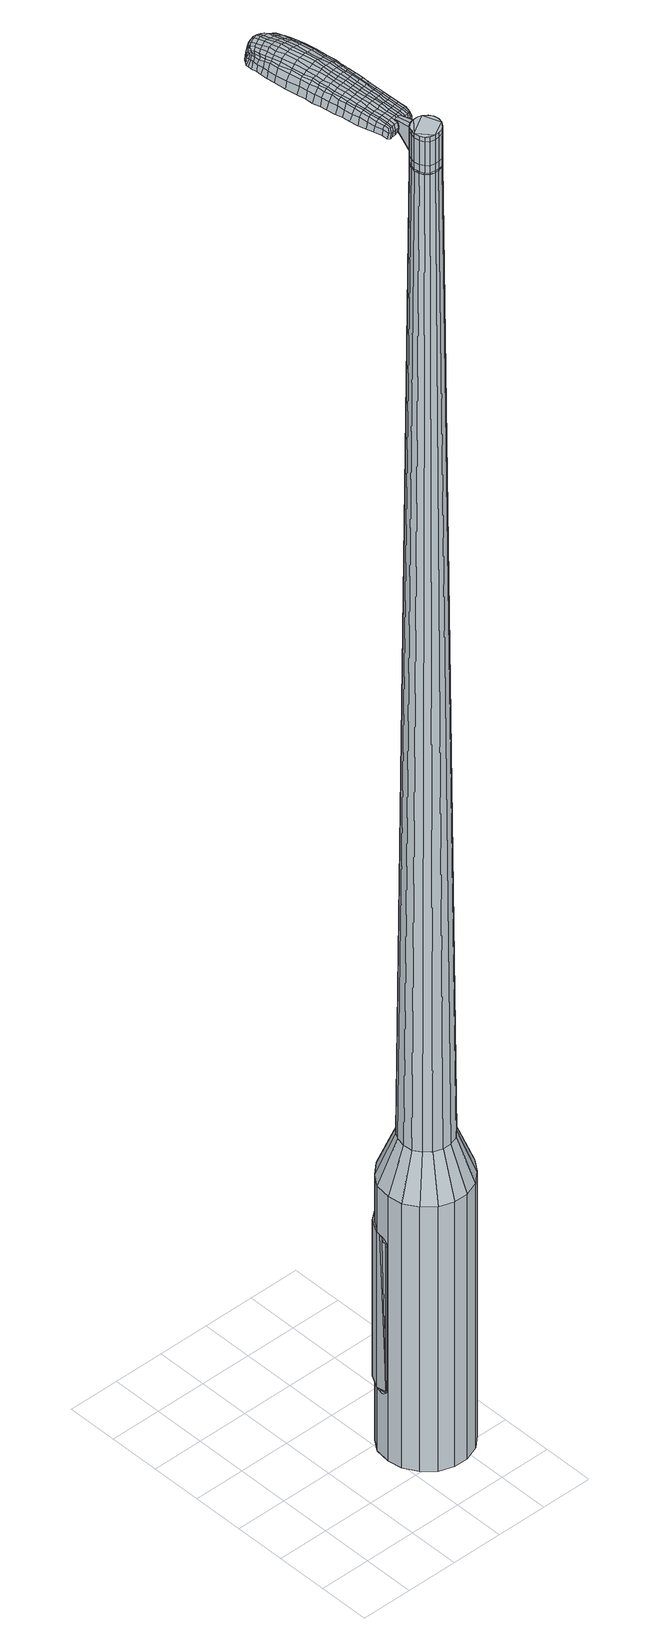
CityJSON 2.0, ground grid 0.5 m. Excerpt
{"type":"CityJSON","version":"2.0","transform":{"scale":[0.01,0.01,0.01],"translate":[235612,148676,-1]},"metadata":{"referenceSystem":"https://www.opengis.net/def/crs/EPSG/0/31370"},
"CityObjects":{
"object1":{"type":"GenericCityObject","attributes":{"cluster":114,"mean_distance_to_centroid":0.199,"new_centroid_x":235613.4,"new_centroid_y":148676.77,"mean_distance_to_camera":5.8,"H1":-5.82,"H2":1.2,"Z_final":111.36,"cluster2":-1,"proj_x":235617.69,"proj_y":148676.03,"id_line":62716,"bearing_l":9.8,"distance":4.35,"orientation":"left","G_obj":99.8},"geometry":[{"type":"MultiSurface","lod":"2","boundaries":[[[0,1,2,3]],[[1,4,5,2]],[[4,6,7,5]],[[6,8,9,7]],[[8,10,11,9]],[[10,12,13,11]],[[12,14,15,13]],[[14,16,17,15]],[[16,18,19,17]],[[18,20,21,19]],[[20,22,23,21]],[[22,24,25,23]],[[24,26,27,25]],[[26,28,29,27]],[[28,30,31,29]],[[30,32,33,31]],[[32,34,35,33]],[[34,0,3,35]],[[36,37,38,39]],[[38,40,41,42]],[[41,43,42]],[[42,44,45,46]],[[45,47,46]],[[46,48,49,50]],[[49,51,50]],[[42,46,50,38]],[[50,52,39,38]],[[53,36,39]],[[2,5,7,35]],[[7,9,11,15]],[[11,13,15]],[[15,17,19,23]],[[19,21,23]],[[23,25,27,31]],[[27,29,31]],[[15,23,31,7]],[[31,33,35,7]],[[3,2,35]],[[1,0,54,55]],[[0,34,56,54]],[[34,32,57,56]],[[32,30,58,57]],[[30,28,59,58]],[[28,26,60,59]],[[26,24,61,60]],[[24,22,62,61]],[[22,20,63,62]],[[20,18,64,63]],[[18,16,65,64]],[[16,14,66,65]],[[14,12,67,66]],[[12,10,68,67]],[[10,8,69,68]],[[8,6,70,69]],[[6,4,71,70]],[[4,1,55,71]],[[55,54,72,73]],[[54,56,74,72]],[[56,57,75,74]],[[57,58,76,75]],[[58,59,77,76]],[[59,60,78,77]],[[60,61,79,78]],[[61,62,80,79]],[[62,63,81,80]],[[63,64,82,81]],[[64,65,83,82]],[[65,66,84,83]],[[66,67,85,84]],[[67,68,86,85]],[[68,69,87,86]],[[69,70,88,87]],[[70,71,89,88]],[[71,55,73,89]],[[72,90,91,92]],[[93,94,90,72]],[[95,96,94,93]],[[97,98,96,95]],[[77,99,98,97]],[[100,101,99,77]],[[102,103,101,100]],[[104,105,103,102]],[[81,106,105,104]],[[82,107,106,81]],[[108,109,107,82]],[[110,111,109,108]],[[112,113,111,110]],[[114,115,113,112]],[[116,117,115,114]],[[118,119,117,116]],[[120,121,119,118]],[[92,91,121,120]],[[122,123,124,125]],[[126,122,125,127]],[[128,126,127,129]],[[130,128,129,131]],[[132,130,131,133]],[[134,132,133,135]],[[136,134,135,137]],[[138,136,137,139]],[[140,138,139,141]],[[142,140,141,143]],[[144,142,143,145]],[[146,144,145,147]],[[148,146,147,149]],[[150,148,149,151]],[[152,150,151,153]],[[154,152,153,155]],[[73,72,92]],[[74,93,72]],[[74,75,95,93]],[[75,76,97,95]],[[76,77,97]],[[78,100,77]],[[78,79,102,100]],[[79,80,104,102]],[[80,81,104]],[[83,108,82]],[[83,84,110,108]],[[84,85,112,110]],[[85,86,114,112]],[[86,87,116,114]],[[87,88,118,116]],[[88,89,120,118]],[[89,73,92,120]],[[156,91,90]],[[156,157,121,91]],[[157,158,119,121]],[[158,159,117,119]],[[159,160,115,117]],[[160,161,113,115]],[[161,162,111,113]],[[162,163,109,111]],[[163,107,109]],[[164,105,106]],[[164,165,103,105]],[[165,166,101,103]],[[166,99,101]],[[167,98,99]],[[167,168,96,98]],[[168,169,94,96]],[[169,90,94]],[[39,52,154,170]],[[156,90,171,155]],[[53,39,170,123]],[[90,169,124,171]],[[36,53,123,122]],[[169,168,125,124]],[[37,36,122,126]],[[168,167,127,125]],[[38,37,126,128]],[[167,99,129,127]],[[40,38,128,130]],[[99,166,131,129]],[[41,40,130,132]],[[166,165,133,131]],[[43,41,132,134]],[[165,164,135,133]],[[42,43,134,136]],[[164,106,137,135]],[[44,42,136,138]],[[106,107,139,137]],[[45,44,138,140]],[[107,163,141,139]],[[47,45,140,142]],[[163,162,143,141]],[[46,47,142,144]],[[162,161,145,143]],[[48,46,144,146]],[[161,160,147,145]],[[49,48,146,148]],[[160,159,149,147]],[[51,49,148,150]],[[159,158,151,149]],[[50,51,150,152]],[[158,157,153,151]],[[52,50,152,154]],[[157,156,155,153]],[[154,155,172,173]],[[155,171,174,172]],[[171,124,175,174]],[[124,123,176,175]],[[123,170,177,176]],[[170,154,173,177]],[[178,179,180,181]],[[182,178,181,183]],[[178,182,184,185]],[[179,178,185,186]],[[187,188,189,190]],[[191,187,190,192]],[[187,191,193,194]],[[188,187,194,195]],[[196,197,198,199]],[[200,196,199,201]],[[196,200,202,203]],[[197,196,203,204]],[[205,206,207,208]],[[209,205,208,210]],[[205,209,211,212]],[[206,205,212,213]],[[214,215,216,217]],[[218,214,217,219]],[[214,218,220,221]],[[215,214,221,222]],[[223,224,225,226]],[[227,223,226,228]],[[223,227,229,230]],[[224,223,230,231]],[[232,233,234,235]],[[224,232,235,225]],[[232,224,231,236]],[[233,232,236,237]],[[238,239,240,241]],[[233,238,241,234]],[[238,233,237,242]],[[239,238,242,243]],[[244,182,183,245]],[[239,244,245,240]],[[244,239,243,246]],[[182,244,246,184]],[[247,248,249,250]],[[251,247,250,252]],[[247,251,253,254]],[[248,247,254,255]],[[256,257,258,259]],[[248,256,259,249]],[[256,248,255,260]],[[257,256,260,261]],[[262,263,264,265]],[[257,262,265,258]],[[262,257,261,266]],[[263,262,266,267]],[[268,269,270,271]],[[263,268,271,264]],[[268,263,267,272]],[[269,268,272,273]],[[274,179,186,275]],[[269,274,275,270]],[[274,269,273,276]],[[179,274,276,180]],[[277,278,279,280]],[[281,277,280,282]],[[277,281,283,284]],[[278,277,284,285]],[[286,287,288,289]],[[278,286,289,279]],[[286,278,285,290]],[[287,286,290,291]],[[292,293,294,295]],[[287,292,295,288]],[[292,287,291,296]],[[293,292,296,297]],[[298,191,192,299]],[[293,298,299,294]],[[298,293,297,300]],[[191,298,300,193]],[[301,302,303,304]],[[305,301,304,306]],[[301,305,307,308]],[[302,301,308,309]],[[310,311,312,313]],[[302,310,313,303]],[[310,302,309,314]],[[311,310,314,315]],[[316,317,318,319]],[[311,316,319,312]],[[316,311,315,320]],[[317,316,320,321]],[[322,323,324,325]],[[317,322,325,318]],[[322,317,321,326]],[[323,322,326,327]],[[328,188,195,329]],[[323,328,329,324]],[[328,323,327,330]],[[188,328,330,189]],[[331,217,216,332]],[[333,331,332,334]],[[331,333,335,336]],[[217,331,336,219]],[[337,333,334,338]],[[339,337,338,340]],[[337,339,341,342]],[[333,337,342,335]],[[343,339,340,344]],[[345,343,344,346]],[[343,345,347,348]],[[339,343,348,341]],[[349,345,346,350]],[[351,349,350,352]],[[349,351,353,354]],[[345,349,354,347]],[[355,351,352,356]],[[206,355,356,207]],[[355,206,213,357]],[[351,355,357,353]],[[358,359,204,203]],[[360,358,203,202]],[[358,360,361,362]],[[359,358,362,363]],[[364,365,363,362]],[[366,364,362,361]],[[364,366,367,368]],[[365,364,368,369]],[[370,371,369,368]],[[372,370,368,367]],[[370,372,373,374]],[[371,370,374,375]],[[376,377,375,374]],[[378,376,374,373]],[[376,378,211,209]],[[377,376,209,210]],[[379,380,381,382]],[[281,379,382,283]],[[379,281,282,383]],[[380,379,383,384]],[[385,200,201,386]],[[380,385,386,381]],[[385,380,384,387]],[[200,385,387,202]],[[388,389,390,391]],[[227,388,391,229]],[[388,227,228,392]],[[389,388,392,393]],[[394,395,396,397]],[[389,394,397,390]],[[394,389,393,398]],[[395,394,398,399]],[[400,197,204,401]],[[395,400,401,396]],[[400,395,399,402]],[[197,400,402,198]],[[403,404,405,406]],[[185,403,406,186]],[[403,185,184,407]],[[404,403,407,408]],[[409,410,411,412]],[[404,409,412,405]],[[409,404,408,413]],[[410,409,413,414]],[[415,208,207,416]],[[410,415,416,411]],[[415,410,414,417]],[[208,415,417,210]],[[418,419,420,421]],[[190,418,421,192]],[[418,190,189,422]],[[419,418,422,423]],[[424,212,211,425]],[[419,424,425,420]],[[424,419,423,426]],[[212,424,426,213]],[[427,428,429,430]],[[305,427,430,307]],[[427,305,306,431]],[[428,427,431,432]],[[433,218,219,434]],[[428,433,434,429]],[[433,428,432,435]],[[218,433,435,220]],[[436,437,438,439]],[[251,436,439,253]],[[436,251,252,440]],[[437,436,440,441]],[[442,443,444,445]],[[437,442,445,438]],[[442,437,441,446]],[[443,442,446,447]],[[448,215,222,449]],[[443,448,449,444]],[[448,443,447,450]],[[215,448,450,216]],[[451,452,441,440]],[[250,451,440,252]],[[451,250,249,453]],[[452,451,453,454]],[[455,456,447,446]],[[452,455,446,441]],[[455,452,454,457]],[[456,455,457,458]],[[459,332,216,450]],[[456,459,450,447]],[[459,456,458,460]],[[332,459,460,334]],[[461,462,463,464]],[[308,461,464,309]],[[461,308,307,430]],[[462,461,430,429]],[[465,336,335,466]],[[462,465,466,463]],[[465,462,429,434]],[[336,465,434,219]],[[467,468,454,453]],[[259,467,453,249]],[[467,259,258,469]],[[468,467,469,470]],[[471,472,458,457]],[[468,471,457,454]],[[471,468,470,473]],[[472,471,473,474]],[[475,338,334,460]],[[472,475,460,458]],[[475,472,474,476]],[[338,475,476,340]],[[477,478,479,480]],[[314,477,480,315]],[[477,314,309,464]],[[478,477,464,463]],[[481,342,341,482]],[[478,481,482,479]],[[481,478,463,466]],[[342,481,466,335]],[[483,484,470,469]],[[265,483,469,258]],[[483,265,264,485]],[[484,483,485,486]],[[487,488,474,473]],[[484,487,473,470]],[[487,484,486,489]],[[488,487,489,490]],[[491,344,340,476]],[[488,491,476,474]],[[491,488,490,492]],[[344,491,492,346]],[[493,494,495,496]],[[320,493,496,321]],[[493,320,315,480]],[[494,493,480,479]],[[497,348,347,498]],[[494,497,498,495]],[[497,494,479,482]],[[348,497,482,341]],[[499,500,486,485]],[[271,499,485,264]],[[499,271,270,501]],[[500,499,501,502]],[[503,504,490,489]],[[500,503,489,486]],[[503,500,502,505]],[[504,503,505,506]],[[507,350,346,492]],[[504,507,492,490]],[[507,504,506,508]],[[350,507,508,352]],[[509,510,511,512]],[[326,509,512,327]],[[509,326,321,496]],[[510,509,496,495]],[[513,354,353,514]],[[510,513,514,511]],[[513,510,495,498]],[[354,513,498,347]],[[515,516,502,501]],[[275,515,501,270]],[[515,275,186,406]],[[516,515,406,405]],[[517,518,506,505]],[[516,517,505,502]],[[517,516,405,412]],[[518,517,412,411]],[[519,356,352,508]],[[518,519,508,506]],[[519,518,411,416]],[[356,519,416,207]],[[520,521,423,422]],[[330,520,422,189]],[[520,330,327,512]],[[521,520,512,511]],[[522,357,213,426]],[[521,522,426,423]],[[522,521,511,514]],[[357,522,514,353]],[[523,524,384,383]],[[280,523,383,282]],[[523,280,279,525]],[[524,523,525,526]],[[527,360,202,387]],[[524,527,387,384]],[[527,524,526,528]],[[360,527,528,361]],[[529,530,531,532]],[[230,529,532,231]],[[529,230,229,391]],[[530,529,391,390]],[[533,534,535,536]],[[530,533,536,531]],[[533,530,390,397]],[[534,533,397,396]],[[537,359,363,538]],[[534,537,538,535]],[[537,534,396,401]],[[359,537,401,204]],[[539,540,526,525]],[[289,539,525,279]],[[539,289,288,541]],[[540,539,541,542]],[[543,366,361,528]],[[540,543,528,526]],[[543,540,542,544]],[[366,543,544,367]],[[545,546,547,548]],[[236,545,548,237]],[[545,236,231,532]],[[546,545,532,531]],[[549,550,551,552]],[[546,549,552,547]],[[549,546,531,536]],[[550,549,536,535]],[[553,365,369,554]],[[550,553,554,551]],[[553,550,535,538]],[[365,553,538,363]],[[555,556,542,541]],[[295,555,541,288]],[[555,295,294,557]],[[556,555,557,558]],[[559,372,367,544]],[[556,559,544,542]],[[559,556,558,560]],[[372,559,560,373]],[[561,562,563,564]],[[242,561,564,243]],[[561,242,237,548]],[[562,561,548,547]],[[565,566,567,568]],[[562,565,568,563]],[[565,562,547,552]],[[566,565,552,551]],[[569,371,375,570]],[[566,569,570,567]],[[569,566,551,554]],[[371,569,554,369]],[[571,572,558,557]],[[299,571,557,294]],[[571,299,192,421]],[[572,571,421,420]],[[573,378,373,560]],[[572,573,560,558]],[[573,572,420,425]],[[378,573,425,211]],[[574,575,408,407]],[[246,574,407,184]],[[574,246,243,564]],[[575,574,564,563]],[[576,577,414,413]],[[575,576,413,408]],[[576,575,563,568]],[[577,576,568,567]],[[578,377,210,417]],[[577,578,417,414]],[[578,577,567,570]],[[377,578,570,375]],[[579,580,581,582]],[[582,581,583,584]],[[585,583,581,586]],[[586,581,580,587]],[[588,589,590,591]],[[591,590,592,593]],[[594,592,590,595]],[[595,590,589,596]],[[597,598,599,600]],[[600,599,601,602]],[[603,601,599,604]],[[604,599,598,605]],[[606,607,608,609]],[[609,608,610,611]],[[612,610,608,613]],[[613,608,607,614]],[[615,616,617,618]],[[618,617,619,620]],[[621,619,617,622]],[[622,617,616,623]],[[624,625,626,627]],[[627,626,628,629]],[[630,628,626,631]],[[631,626,625,632]],[[633,634,635,636]],[[636,635,625,624]],[[632,625,635,637]],[[637,635,634,638]],[[639,640,641,642]],[[642,641,634,633]],[[638,634,641,643]],[[643,641,640,644]],[[584,583,645,646]],[[646,645,640,639]],[[644,640,645,647]],[[647,645,583,585]],[[648,649,650,651]],[[651,650,652,653]],[[654,652,650,655]],[[655,650,649,656]],[[657,658,659,660]],[[660,659,649,648]],[[656,649,659,661]],[[661,659,658,662]],[[663,664,665,666]],[[666,665,658,657]],[[662,658,665,667]],[[667,665,664,668]],[[669,670,671,672]],[[672,671,664,663]],[[668,664,671,673]],[[673,671,670,674]],[[587,580,675,676]],[[676,675,670,669]],[[674,670,675,677]],[[677,675,580,579]],[[678,679,680,681]],[[681,680,682,683]],[[684,682,680,685]],[[685,680,679,686]],[[687,688,689,690]],[[690,689,679,678]],[[686,679,689,691]],[[691,689,688,692]],[[693,694,695,696]],[[696,695,688,687]],[[692,688,695,697]],[[697,695,694,698]],[[593,592,699,700]],[[700,699,694,693]],[[698,694,699,701]],[[701,699,592,594]],[[702,703,704,705]],[[705,704,706,707]],[[708,706,704,709]],[[709,704,703,710]],[[711,712,713,714]],[[714,713,703,702]],[[710,703,713,715]],[[715,713,712,716]],[[717,718,719,720]],[[720,719,712,711]],[[716,712,719,721]],[[721,719,718,722]],[[723,724,725,726]],[[726,725,718,717]],[[722,718,725,727]],[[727,725,724,728]],[[596,589,729,730]],[[730,729,724,723]],[[728,724,729,731]],[[731,729,589,588]],[[615,618,732,733]],[[733,732,734,735]],[[736,734,732,737]],[[737,732,618,620]],[[735,734,738,739]],[[739,738,740,741]],[[742,740,738,743]],[[743,738,734,736]],[[741,740,744,745]],[[745,744,746,747]],[[748,746,744,749]],[[749,744,740,742]],[[747,746,750,751]],[[751,750,752,753]],[[754,752,750,755]],[[755,750,746,748]],[[753,752,756,757]],[[757,756,607,606]],[[614,607,756,758]],[[758,756,752,754]],[[605,759,760,604]],[[604,760,761,603]],[[762,761,760,763]],[[763,760,759,764]],[[764,765,766,763]],[[763,766,767,762]],[[768,767,766,769]],[[769,766,765,770]],[[770,771,772,769]],[[769,772,773,768]],[[774,773,772,775]],[[775,772,771,776]],[[776,777,778,775]],[[775,778,779,774]],[[612,779,778,610]],[[610,778,777,611]],[[780,781,782,783]],[[783,782,682,684]],[[683,682,782,784]],[[784,782,781,785]],[[602,601,786,787]],[[787,786,781,780]],[[785,781,786,788]],[[788,786,601,603]],[[789,790,791,792]],[[792,791,628,630]],[[629,628,791,793]],[[793,791,790,794]],[[795,796,797,798]],[[798,797,790,789]],[[794,790,797,799]],[[799,797,796,800]],[[605,598,801,802]],[[802,801,796,795]],[[800,796,801,803]],[[803,801,598,597]],[[804,805,806,807]],[[807,806,586,587]],[[585,586,806,808]],[[808,806,805,809]],[[810,811,812,813]],[[813,812,805,804]],[[809,805,812,814]],[[814,812,811,815]],[[606,609,816,817]],[[817,816,811,810]],[[815,811,816,818]],[[818,816,609,611]],[[819,820,821,822]],[[822,821,591,593]],[[588,591,821,823]],[[823,821,820,824]],[[612,613,825,826]],[[826,825,820,819]],[[824,820,825,827]],[[827,825,613,614]],[[828,829,706,830]],[[830,706,708]],[[707,706,831]],[[831,706,829,832]],[[620,619,833,834]],[[834,833,829,828]],[[832,829,833,835]],[[835,833,619,621]],[[836,837,838,839]],[[839,838,652,654]],[[653,652,838,840]],[[838,837,840]],[[841,842,843,844]],[[844,843,837,836]],[[840,837,843,845]],[[845,843,842,846]],[[623,616,847,848]],[[848,847,842,841]],[[846,842,847,849]],[[849,847,616,615]],[[840,850,651,653]],[[648,651,850,851]],[[846,852,853,845]],[[845,853,850,840]],[[851,850,853,854]],[[854,853,852,855]],[[615,733,856,849]],[[849,856,852,846]],[[855,852,856,857]],[[857,856,733,735]],[[858,859,860,861]],[[861,860,709,710]],[[708,709,860,830]],[[830,860,859,828]],[[736,737,862,863]],[[863,862,859,858]],[[828,859,862,834]],[[834,862,737,620]],[[864,865,851]],[[851,865,660,648]],[[657,660,865,866]],[[866,865,864,867]],[[855,868,869,854]],[[854,869,864,851]],[[867,864,869,870]],[[870,869,868,871]],[[735,739,872,857]],[[857,872,868,855]],[[871,868,872,873]],[[873,872,739,741]],[[874,875,876,877]],[[877,876,715,716]],[[710,715,876,861]],[[861,876,875,858]],[[742,743,878,879]],[[879,878,875,874]],[[858,875,878,863]],[[863,878,743,736]],[[867,880,881,866]],[[866,881,666,657]],[[663,666,881,882]],[[882,881,880,883]],[[871,884,885,870]],[[870,885,880,867]],[[883,880,885,886]],[[886,885,884,887]],[[741,745,888,873]],[[873,888,884,871]],[[887,884,888,889]],[[889,888,745,747]],[[890,891,892,893]],[[893,892,721,722]],[[716,721,892,877]],[[877,892,891,874]],[[748,749,894,895]],[[895,894,891,890]],[[874,891,894,879]],[[879,894,749,742]],[[883,896,897,882]],[[882,897,672,663]],[[669,672,897,898]],[[898,897,896,899]],[[887,900,901,886]],[[886,901,896,883]],[[899,896,901,902]],[[902,901,900,903]],[[747,751,904,889]],[[889,904,900,887]],[[903,900,904,905]],[[905,904,751,753]],[[906,907,908,909]],[[909,908,727,728]],[[722,727,908,893]],[[893,908,907,890]],[[754,755,910,911]],[[911,910,907,906]],[[890,907,910,895]],[[895,910,755,748]],[[899,912,913,898]],[[898,913,676,669]],[[587,676,913,807]],[[807,913,912,804]],[[903,914,915,902]],[[902,915,912,899]],[[804,912,915,813]],[[813,915,914,810]],[[753,757,916,905]],[[905,916,914,903]],[[810,914,916,817]],[[817,916,757,606]],[[824,917,918,823]],[[823,918,731,588]],[[728,731,918,909]],[[909,918,917,906]],[[614,758,919,827]],[[827,919,917,824]],[[906,917,919,911]],[[911,919,758,754]],[[785,920,921,784]],[[784,921,681,683]],[[678,681,921,922]],[[922,921,920,923]],[[603,761,924,788]],[[788,924,920,785]],[[923,920,924,925]],[[925,924,761,762]],[[926,927,928,929]],[[929,928,631,632]],[[630,631,928,792]],[[792,928,927,789]],[[930,931,932,933]],[[933,932,927,926]],[[789,927,932,798]],[[798,932,931,795]],[[764,759,934,935]],[[935,934,931,930]],[[795,931,934,802]],[[802,934,759,605]],[[923,936,937,922]],[[922,937,690,678]],[[687,690,937,938]],[[938,937,936,939]],[[762,767,940,925]],[[925,940,936,923]],[[939,936,940,941]],[[941,940,767,768]],[[942,943,944,945]],[[945,944,637,638]],[[632,637,944,929]],[[929,944,943,926]],[[946,947,948,949]],[[949,948,943,942]],[[926,943,948,933]],[[933,948,947,930]],[[770,765,950,951]],[[951,950,947,946]],[[930,947,950,935]],[[935,950,765,764]],[[939,952,953,938]],[[938,953,696,687]],[[693,696,953,954]],[[954,953,952,955]],[[768,773,956,941]],[[941,956,952,939]],[[955,952,956,957]],[[957,956,773,774]],[[958,959,960,961]],[[961,960,643,644]],[[638,643,960,945]],[[945,960,959,942]],[[962,963,964,965]],[[965,964,959,958]],[[942,959,964,949]],[[949,964,963,946]],[[776,771,966,967]],[[967,966,963,962]],[[946,963,966,951]],[[951,966,771,770]],[[955,968,969,954]],[[954,969,700,693]],[[593,700,969,822]],[[822,969,968,819]],[[774,779,970,957]],[[957,970,968,955]],[[819,968,970,826]],[[826,970,779,612]],[[809,971,972,808]],[[808,972,647,585]],[[644,647,972,961]],[[961,972,971,958]],[[815,973,974,814]],[[814,974,971,809]],[[958,971,974,965]],[[965,974,973,962]],[[611,777,975,818]],[[818,975,973,815]],[[962,973,975,967]],[[967,975,777,776]],[[579,582,181,180]],[[582,584,183,181]],[[594,595,194,193]],[[595,596,195,194]],[[597,600,199,198]],[[600,602,201,199]],[[621,622,221,220]],[[622,623,222,221]],[[624,627,226,225]],[[627,629,228,226]],[[633,636,235,234]],[[636,624,225,235]],[[639,642,241,240]],[[642,633,234,241]],[[584,646,245,183]],[[646,639,240,245]],[[654,655,254,253]],[[655,656,255,254]],[[656,661,260,255]],[[661,662,261,260]],[[662,667,266,261]],[[667,668,267,266]],[[668,673,272,267]],[[673,674,273,272]],[[674,677,276,273]],[[677,579,180,276]],[[684,685,284,283]],[[685,686,285,284]],[[686,691,290,285]],[[691,692,291,290]],[[692,697,296,291]],[[697,698,297,296]],[[698,701,300,297]],[[701,594,193,300]],[[702,705,304,303]],[[705,707,306,304]],[[711,714,313,312]],[[714,702,303,313]],[[717,720,319,318]],[[720,711,312,319]],[[723,726,325,324]],[[726,717,318,325]],[[596,730,329,195]],[[730,723,324,329]],[[780,783,382,381]],[[783,684,283,382]],[[602,787,386,201]],[[787,780,381,386]],[[629,793,392,228]],[[793,794,393,392]],[[794,799,398,393]],[[799,800,399,398]],[[800,803,402,399]],[[803,597,198,402]],[[707,831,431,306]],[[831,832,432,431]],[[832,835,435,432]],[[835,621,220,435]],[[836,839,439,438]],[[839,654,253,439]],[[841,844,445,444]],[[844,836,438,445]],[[623,848,449,222]],[[848,841,444,449]],[[976,977,978,979]],[[980,981,979,978]],[[982,983,984,985]],[[986,987,988,989]],[[977,990,991,978]],[[992,980,978,991]],[[993,982,985,994]],[[995,996,987,986]],[[990,997,998,991]],[[998,999,992,991]],[[1000,993,994,1001]],[[1002,996,995,1003]],[[997,1004,1005,998]],[[1005,1006,999,998]],[[1007,1000,1001,1008]],[[1009,1002,1003,1010]],[[1011,1012,1013,1014]],[[1015,1016,1012,1011]],[[1015,1017,1018,1016]],[[1017,1019,1020,1018]],[[1021,1022,1023,1024]],[[1025,1026,1022,1021]],[[1027,1028,1026,1025]],[[1029,1030,1028,1027]],[[1024,1013,1012,1021]],[[1021,1012,1016,1025]],[[1016,1018,1027,1025]],[[1018,1020,1029,1027]],[[985,984,981,980]],[[994,985,980,992]],[[999,1001,994,992]],[[1006,1008,1001,999]],[[986,989,983,982]],[[995,986,982,993]],[[1003,995,993,1000]],[[1010,1003,1000,1007]],[[987,1011,1014,988]],[[996,1015,1011,987]],[[1017,1015,996,1002]],[[1019,1017,1002,1009]],[[1031,1032,1033,1034]],[[1033,1035,1036,1037]],[[1033,1037,1038,1039]],[[1033,1039,1034]],[[1040,1031,1034,1041]],[[1042,1041,1034,1043]],[[1044,1043,1034]],[[1045,1033,1032,1046]],[[1047,1045,1046,1048]],[[1049,1047,1048,1050]],[[1051,1049,1050,1052]],[[1053,1051,1052,1054]],[[1054,1055,1056,1057]],[[1054,1057,1058,1059]],[[1054,1059,1060,1061]],[[1060,1062,1063,1064]],[[1060,1064,1065,1066]],[[1060,1066,1061]],[[1054,1061,1053]],[[1067,1068,1032,1031]],[[1069,1070,1035,1033]],[[1071,1072,1044,1034]],[[1068,1073,1046,1032]],[[1074,1069,1033,1045]],[[1073,1075,1048,1046]],[[1076,1074,1045,1047]],[[1075,1077,1050,1048]],[[1078,1076,1047,1049]],[[1077,1079,1052,1050]],[[1080,1078,1049,1051]],[[1079,1081,1054,1052]],[[1082,1080,1051,1053]],[[1081,1083,1055,1054]],[[1084,1085,1062,1060]],[[1086,1082,1053,1061]],[[1056,1055,1083,1087]],[[1057,1056,1087,1088]],[[1058,1057,1088,1089]],[[1059,1058,1089,1090]],[[1060,1059,1090,1084]],[[1091,1067,1031,1040]],[[1092,1091,1040,1041]],[[1093,1092,1041,1042]],[[1094,1093,1042,1043]],[[1072,1094,1043,1044]],[[1036,1035,1070,1095]],[[1063,1062,1085,1096]],[[1037,1036,1095,1097]],[[1038,1037,1097,1098]],[[1039,1038,1098,1099]],[[1034,1039,1099,1071]],[[1064,1063,1096,1100]],[[1065,1064,1100,1101]],[[1066,1065,1101,1102]],[[1061,1066,1102,1086]]]}]}
},
"vertices":[
[131,120,384],[146,120,384],[146,120,96],[131,120,96],[159,115,384],[159,115,96],[171,105,384],[171,105,96],[178,92,384],[178,92,96],[180,78,384],[180,78,96],[178,63,384],[178,63,96],[170,51,384],[170,51,96],[159,41,384],[159,41,96],[145,36,384],[145,36,96],[131,36,384],[131,36,96],[117,41,384],[117,41,96],[106,51,384],[106,51,96],[98,64,384],[98,64,96],[96,78,384],[96,78,96],[98,93,384],[98,93,96],[106,105,384],[106,105,96],[117,115,384],[117,115,96],[128,87,1524],[126,83,1524],[125,78,1524],[136,91,1524],[126,73,1524],[128,69,1524],[136,65,1524],[131,66,1524],[140,65,1524],[145,66,1524],[151,73,1524],[148,69,1524],[152,78,1524],[151,83,1524],[145,90,1524],[149,87,1524],[141,91,1524],[131,90,1524],[134,103,429],[143,103,429],[126,100,429],[119,94,429],[115,87,429],[113,78,429],[114,69,429],[119,62,429],[125,56,429],[134,53,429],[142,53,429],[151,56,429],[157,62,429],[162,69,429],[163,78,429],[162,87,429],[158,94,429],[151,100,429],[136,91,1483],[141,91,1483],[131,90,1483],[128,87,1483],[126,83,1483],[125,78,1483],[126,73,1483],[128,69,1483],[131,66,1483],[136,65,1483],[140,65,1483],[145,66,1483],[148,69,1483],[151,73,1483],[152,78,1483],[151,83,1483],[149,87,1483],[145,90,1483],[136,91,1485],[140,91,1485],[140,91,1483],[132,89,1483],[132,89,1485],[128,86,1483],[128,86,1485],[126,82,1483],[126,82,1485],[125,78,1485],[126,74,1483],[126,74,1485],[128,70,1483],[128,70,1485],[132,67,1483],[132,67,1485],[136,65,1485],[140,65,1485],[145,67,1483],[145,67,1485],[148,70,1483],[148,70,1485],[150,74,1483],[150,74,1485],[151,78,1483],[151,78,1485],[150,82,1483],[150,82,1485],[148,86,1483],[148,86,1485],[145,89,1483],[145,89,1485],[128,87,1519],[131,90,1519],[131,90,1493],[128,87,1493],[126,83,1519],[126,83,1493],[125,78,1519],[125,78,1493],[126,73,1519],[126,73,1493],[128,69,1519],[128,69,1493],[131,66,1519],[131,66,1493],[136,65,1519],[136,65,1493],[140,65,1519],[140,65,1493],[145,66,1519],[145,66,1493],[148,69,1519],[148,69,1493],[151,73,1519],[151,73,1493],[152,78,1519],[152,78,1493],[151,83,1519],[151,83,1493],[149,87,1519],[149,87,1493],[145,90,1519],[145,90,1493],[141,91,1519],[141,91,1493],[141,91,1485],[145,90,1485],[149,87,1485],[151,83,1485],[152,78,1485],[151,73,1485],[148,69,1485],[145,66,1485],[131,66,1485],[128,69,1485],[126,73,1485],[126,83,1485],[128,87,1485],[131,90,1485],[136,91,1519],[136,91,1493],[136,110,1513],[136,110,1518],[133,110,1513],[130,109,1513],[130,109,1518],[133,110,1518],[139,186,1519],[140,179,1518],[142,181,1509],[141,188,1510],[138,195,1519],[139,196,1510],[137,193,1526],[138,185,1525],[139,178,1525],[101,180,1519],[103,173,1518],[105,172,1525],[103,179,1525],[100,188,1519],[101,188,1526],[98,189,1510],[100,181,1510],[101,174,1509],[106,255,1519],[110,256,1519],[110,256,1513],[106,256,1513],[102,253,1519],[102,254,1513],[103,252,1524],[106,253,1524],[110,254,1524],[119,182,1530],[120,175,1529],[123,175,1529],[122,183,1530],[117,191,1531],[121,192,1531],[113,190,1530],[115,181,1530],[117,174,1529],[133,102,1512],[135,103,1512],[135,104,1517],[133,104,1517],[130,102,1512],[130,103,1517],[129,103,1506],[133,103,1506],[135,104,1506],[128,244,1519],[129,241,1519],[130,242,1512],[129,245,1512],[127,246,1518],[128,247,1512],[126,246,1522],[127,244,1523],[128,240,1524],[130,236,1519],[132,231,1519],[133,232,1512],[131,238,1512],[129,236,1524],[130,230,1525],[133,225,1519],[134,217,1519],[136,219,1511],[134,227,1511],[132,224,1526],[133,216,1526],[136,206,1519],[138,208,1510],[135,205,1526],[148,113,1513],[147,120,1513],[146,119,1518],[147,112,1517],[148,107,1512],[147,108,1516],[149,108,1506],[149,114,1507],[148,121,1507],[146,128,1514],[145,135,1515],[144,134,1520],[145,127,1519],[147,129,1507],[146,136,1507],[144,143,1515],[144,150,1516],[142,149,1522],[143,141,1521],[146,144,1508],[145,151,1508],[143,157,1517],[142,165,1517],[141,163,1524],[142,156,1523],[144,159,1508],[143,166,1509],[141,172,1518],[140,171,1524],[142,173,1509],[93,239,1519],[93,236,1519],[94,235,1524],[94,239,1523],[93,241,1518],[94,241,1522],[91,242,1512],[91,240,1512],[91,236,1512],[93,231,1519],[94,225,1519],[95,225,1525],[94,230,1524],[92,231,1512],[92,226,1512],[94,219,1519],[95,211,1519],[97,211,1526],[96,219,1526],[93,220,1511],[94,212,1511],[97,200,1519],[99,199,1526],[96,201,1510],[118,108,1513],[116,115,1513],[115,116,1507],[117,108,1507],[119,102,1512],[118,103,1506],[120,103,1516],[119,107,1517],[117,114,1518],[114,122,1514],[113,130,1515],[111,130,1507],[113,123,1507],[116,122,1519],[114,129,1520],[111,137,1515],[109,144,1516],[108,145,1508],[109,138,1508],[113,136,1521],[111,144,1522],[108,151,1517],[106,159,1517],[104,160,1509],[106,152,1508],[109,151,1523],[108,158,1524],[104,166,1518],[103,167,1509],[106,165,1524],[132,109,1519],[134,109,1519],[130,116,1520],[133,117,1520],[128,116,1520],[129,109,1519],[129,124,1522],[132,124,1522],[128,131,1523],[131,131,1523],[125,131,1523],[126,123,1521],[127,138,1524],[129,139,1524],[125,146,1525],[128,146,1525],[122,145,1525],[123,138,1524],[124,153,1526],[127,153,1526],[123,160,1527],[126,161,1527],[119,160,1527],[121,152,1526],[121,167,1528],[124,168,1528],[118,167,1528],[107,250,1527],[111,251,1527],[103,249,1526],[104,244,1527],[108,246,1528],[111,247,1528],[109,240,1529],[112,240,1529],[105,238,1528],[106,231,1530],[110,232,1530],[114,233,1530],[111,225,1531],[115,226,1531],[107,224,1530],[109,215,1531],[113,216,1531],[116,217,1531],[115,204,1531],[119,204,1531],[111,203,1531],[93,244,1518],[95,246,1519],[94,247,1513],[92,244,1513],[94,242,1523],[96,245,1523],[98,250,1519],[98,251,1513],[99,248,1524],[126,248,1518],[124,250,1518],[123,249,1523],[125,247,1523],[127,249,1513],[124,251,1513],[121,252,1519],[117,254,1519],[117,253,1524],[121,251,1523],[121,253,1513],[117,255,1513],[114,255,1519],[114,254,1524],[113,256,1513],[137,184,1528],[135,184,1528],[136,177,1528],[137,177,1527],[135,193,1528],[133,193,1529],[132,184,1529],[129,183,1530],[130,176,1529],[133,177,1528],[131,193,1529],[127,192,1530],[125,183,1530],[126,176,1529],[124,192,1531],[105,179,1528],[107,180,1529],[105,188,1529],[103,188,1528],[106,172,1527],[108,173,1528],[111,180,1529],[109,189,1530],[112,173,1528],[121,101,1512],[123,101,1512],[123,102,1517],[121,102,1517],[120,101,1506],[122,102,1506],[126,101,1512],[126,103,1517],[126,102,1506],[147,105,1512],[146,105,1512],[146,106,1506],[148,106,1506],[146,106,1517],[145,106,1517],[143,104,1512],[141,104,1512],[141,105,1506],[144,105,1506],[143,105,1517],[140,105,1517],[138,103,1512],[138,104,1506],[138,105,1517],[146,111,1519],[144,111,1519],[145,119,1520],[143,118,1520],[142,111,1519],[139,110,1519],[141,118,1520],[138,118,1520],[137,110,1519],[136,117,1520],[120,107,1519],[122,107,1519],[121,115,1520],[119,114,1520],[125,108,1519],[124,115,1520],[144,126,1521],[142,126,1521],[143,134,1522],[141,133,1522],[140,125,1521],[137,125,1521],[139,133,1522],[136,132,1523],[134,125,1522],[133,132,1523],[117,122,1521],[119,122,1521],[118,129,1522],[116,129,1522],[122,123,1521],[121,130,1522],[142,141,1523],[140,141,1523],[141,148,1524],[139,148,1524],[138,140,1523],[135,140,1524],[137,148,1525],[134,147,1525],[132,139,1524],[131,147,1525],[114,136,1523],[116,137,1523],[115,144,1524],[112,144,1524],[120,137,1524],[118,144,1525],[140,156,1525],[138,155,1525],[139,163,1526],[137,163,1526],[136,155,1526],[133,154,1526],[135,162,1527],[132,162,1527],[130,154,1526],[129,161,1527],[111,151,1525],[113,151,1525],[111,158,1526],[109,158,1526],[117,152,1526],[115,159,1527],[138,170,1527],[136,170,1527],[134,169,1527],[131,169,1528],[128,169,1528],[108,165,1527],[110,165,1527],[114,166,1528],[95,240,1525],[96,242,1525],[95,237,1526],[97,239,1526],[99,246,1526],[100,242,1527],[125,245,1525],[124,246,1525],[125,243,1526],[126,241,1525],[121,248,1525],[118,250,1526],[119,246,1527],[122,244,1526],[114,251,1526],[115,247,1527],[96,231,1526],[97,233,1527],[96,225,1527],[98,227,1528],[101,236,1528],[102,229,1529],[128,236,1526],[126,237,1527],[127,231,1528],[129,230,1527],[123,239,1527],[120,240,1528],[121,233,1529],[124,232,1528],[116,240,1528],[117,233,1530],[97,219,1528],[99,220,1529],[98,211,1528],[101,212,1529],[103,222,1529],[104,214,1530],[130,224,1528],[128,225,1528],[130,217,1529],[132,216,1528],[126,226,1529],[122,226,1530],[124,217,1530],[127,217,1530],[119,226,1530],[120,217,1531],[101,199,1529],[103,200,1529],[107,202,1530],[134,205,1528],[132,205,1529],[129,205,1530],[125,205,1530],[122,205,1531],[140,180,1509],[138,179,1518],[137,186,1518],[139,187,1509],[136,194,1519],[137,196,1510],[135,193,1525],[136,185,1525],[137,178,1525],[106,173,1525],[105,173,1518],[103,180,1518],[105,179,1525],[102,189,1519],[103,188,1525],[100,190,1510],[102,181,1509],[103,174,1509],[110,254,1513],[110,253,1519],[107,253,1519],[107,254,1513],[103,251,1519],[103,252,1513],[104,250,1524],[107,251,1524],[110,252,1524],[123,176,1528],[120,175,1528],[119,182,1529],[122,183,1529],[117,191,1529],[120,192,1529],[114,191,1529],[115,182,1529],[117,175,1528],[135,106,1516],[135,105,1512],[132,105,1512],[132,106,1516],[129,104,1512],[130,105,1516],[129,105,1506],[132,106,1506],[135,106,1506],[128,242,1512],[127,240,1519],[126,243,1518],[127,244,1512],[125,245,1518],[126,246,1512],[125,245,1522],[125,243,1523],[126,240,1523],[131,232,1512],[130,230,1519],[128,236,1519],[130,237,1512],[127,235,1524],[129,230,1525],[134,219,1511],[132,217,1519],[131,225,1519],[132,226,1511],[130,224,1525],[131,216,1526],[134,206,1519],[136,207,1510],[133,205,1526],[144,119,1518],[145,120,1513],[146,113,1513],[145,112,1517],[146,108,1512],[145,108,1515],[147,109,1506],[147,114,1506],[146,121,1507],[142,134,1520],[143,135,1514],[144,128,1514],[143,127,1519],[145,129,1507],[144,136,1507],[140,149,1522],[142,150,1516],[143,142,1515],[141,141,1521],[144,144,1508],[143,151,1508],[139,163,1523],[140,164,1517],[141,157,1516],[140,156,1522],[142,159,1508],[141,166,1508],[139,172,1517],[138,171,1524],[140,173,1509],[96,235,1523],[95,236,1519],[95,239,1518],[96,239,1523],[95,241,1518],[96,240,1522],[93,241,1512],[93,239,1512],[93,236,1512],[97,225,1525],[96,225,1519],[95,231,1519],[96,230,1524],[94,232,1512],[94,226,1512],[99,211,1526],[97,211,1519],[96,219,1519],[98,219,1525],[95,220,1511],[96,212,1511],[99,200,1519],[101,200,1526],[98,201,1510],[117,116,1507],[118,116,1513],[120,108,1513],[119,109,1506],[121,103,1512],[120,104,1506],[122,104,1515],[121,108,1517],[119,115,1518],[113,131,1507],[115,130,1514],[116,123,1514],[115,124,1507],[118,122,1519],[116,130,1520],[110,146,1508],[111,145,1516],[113,137,1515],[111,138,1508],[114,137,1521],[113,144,1522],[106,160,1508],[108,159,1517],[110,152,1516],[108,153,1508],[111,151,1522],[110,158,1523],[106,166,1517],[105,167,1509],[108,166,1524],[132,110,1518],[134,110,1518],[130,117,1519],[133,117,1519],[127,116,1519],[129,110,1518],[129,124,1520],[132,125,1520],[128,132,1521],[130,132,1521],[125,131,1521],[126,124,1520],[126,139,1523],[129,139,1523],[125,146,1524],[128,147,1524],[122,146,1524],[123,138,1523],[124,154,1525],[127,154,1525],[123,161,1526],[126,161,1526],[119,160,1526],[121,153,1525],[121,168,1527],[124,169,1527],[118,167,1527],[111,250,1526],[107,249,1526],[104,248,1525],[105,244,1526],[108,245,1526],[111,246,1526],[112,240,1528],[109,239,1528],[105,238,1527],[107,231,1528],[110,232,1529],[114,233,1529],[115,226,1530],[111,225,1530],[108,224,1529],[109,215,1530],[113,216,1530],[116,217,1530],[118,204,1530],[115,204,1530],[112,203,1530],[96,245,1513],[97,245,1518],[95,243,1518],[94,243,1512],[96,241,1523],[97,244,1523],[100,248,1519],[99,249,1513],[100,247,1523],[122,247,1523],[122,249,1518],[124,247,1518],[124,246,1523],[125,248,1512],[123,249,1512],[117,251,1523],[117,252,1519],[120,251,1519],[120,249,1523],[120,251,1513],[117,253,1513],[113,253,1519],[113,252,1524],[113,254,1513],[135,177,1527],[134,184,1527],[135,184,1527],[136,177,1526],[134,193,1527],[133,193,1528],[129,177,1528],[128,184,1528],[131,184,1528],[132,177,1527],[130,193,1528],[127,193,1529],[125,183,1529],[126,176,1528],[124,192,1529],[106,188,1528],[107,180,1527],[106,179,1527],[104,188,1527],[107,173,1526],[109,173,1527],[111,181,1528],[110,189,1528],[113,174,1527],[123,104,1516],[123,103,1512],[122,104,1516],[121,103,1506],[122,104,1506],[126,104,1512],[126,105,1516],[125,104,1506],[146,108,1506],[145,107,1512],[146,107,1512],[147,108,1506],[145,108,1516],[141,107,1506],[140,106,1512],[143,106,1512],[143,107,1506],[142,107,1516],[140,107,1516],[138,106,1512],[138,107,1506],[137,106,1516],[144,112,1518],[143,119,1519],[139,111,1518],[142,112,1518],[141,119,1519],[138,118,1519],[137,111,1518],[135,118,1519],[121,115,1519],[122,108,1518],[121,108,1518],[120,115,1519],[125,109,1518],[124,116,1519],[142,126,1520],[143,126,1520],[142,134,1521],[141,134,1521],[137,126,1520],[139,126,1520],[138,133,1521],[136,133,1521],[134,125,1520],[133,132,1521],[118,130,1521],[119,123,1520],[118,122,1520],[117,130,1521],[123,123,1520],[121,131,1521],[140,141,1522],[141,141,1522],[140,149,1523],[139,148,1523],[135,140,1522],[137,141,1522],[136,148,1523],[134,148,1524],[132,140,1523],[131,147,1524],[115,144,1523],[116,137,1522],[115,137,1522],[113,144,1523],[120,138,1522],[118,145,1523],[138,156,1524],[139,156,1524],[138,163,1525],[137,163,1525],[132,155,1525],[135,155,1524],[134,163,1525],[131,162,1526],[130,154,1525],[128,162,1526],[112,159,1525],[113,152,1524],[112,151,1524],[110,159,1525],[117,152,1524],[115,159,1525],[136,170,1526],[137,170,1526],[130,169,1527],[133,170,1526],[127,169,1527],[110,166,1526],[109,166,1526],[114,167,1526],[98,242,1524],[96,240,1524],[97,236,1525],[98,238,1525],[101,245,1525],[101,241,1525],[124,242,1525],[123,245,1524],[124,244,1524],[125,240,1525],[118,245,1526],[117,249,1525],[120,247,1524],[121,244,1525],[114,250,1525],[115,246,1526],[98,233,1526],[97,231,1526],[98,225,1526],[99,227,1527],[102,235,1526],[103,229,1527],[126,231,1527],[125,237,1526],[126,236,1526],[128,230,1526],[120,232,1528],[119,239,1527],[122,238,1526],[124,232,1527],[116,240,1527],[117,233,1528],[100,220,1527],[99,219,1527],[100,211,1527],[101,212,1528],[104,222,1528],[105,214,1529],[129,216,1528],[128,225,1527],[129,224,1527],[130,216,1527],[123,217,1529],[122,226,1529],[125,225,1528],[126,217,1528],[118,226,1529],[120,217,1530],[103,200,1528],[102,200,1528],[107,202,1529],[131,205,1528],[132,205,1528],[125,205,1529],[128,205,1529],[122,205,1530],[147,108,1508],[140,107,1508],[136,139,1509],[144,141,1509],[133,161,1510],[141,162,1510],[127,200,1512],[136,201,1512],[139,183,1511],[130,182,1511],[124,217,1513],[121,231,1514],[130,232,1514],[133,219,1513],[134,106,1508],[128,138,1509],[124,159,1510],[118,198,1512],[121,180,1511],[115,216,1513],[112,229,1514],[127,105,1508],[120,136,1509],[116,158,1510],[109,197,1512],[112,179,1511],[104,228,1514],[106,214,1513],[120,103,1508],[113,135,1509],[108,156,1510],[99,195,1512],[102,177,1511],[95,226,1514],[96,213,1513],[118,244,1514],[116,248,1514],[123,249,1514],[127,245,1514],[110,242,1514],[109,247,1514],[102,241,1514],[102,246,1514],[94,239,1514],[95,245,1514],[113,252,1515],[109,255,1515],[110,255,1515],[117,253,1515],[109,252,1515],[108,255,1515],[104,251,1515],[107,255,1515],[100,250,1515],[106,254,1515],[97,90,334],[98,94,334],[98,94,165],[95,80,171],[97,90,165],[96,86,165],[95,84,166],[95,82,167],[95,80,169],[96,86,334],[95,84,333],[95,82,332],[95,80,331],[95,80,328],[105,107,165],[105,107,334],[117,116,165],[117,116,334],[131,121,165],[131,121,334],[146,121,165],[146,121,334],[160,116,165],[160,116,334],[163,113,334],[166,111,334],[168,109,333],[170,108,332],[171,107,331],[171,107,328],[163,113,165],[171,107,171],[171,107,169],[170,108,167],[168,109,166],[166,111,165],[100,89,334],[100,93,334],[100,93,165],[100,89,165],[98,80,171],[98,80,328],[107,105,334],[107,105,165],[118,114,334],[118,114,165],[131,118,334],[131,118,165],[145,118,334],[145,118,165],[158,114,334],[158,114,165],[161,111,334],[169,105,328],[169,105,171],[161,111,165],[164,109,334],[167,107,333],[168,106,332],[169,105,331],[99,86,334],[98,83,333],[98,81,332],[98,80,331],[99,86,165],[169,105,169],[98,83,166],[98,81,167],[98,80,169],[168,106,167],[167,107,166],[164,109,165]
]}
